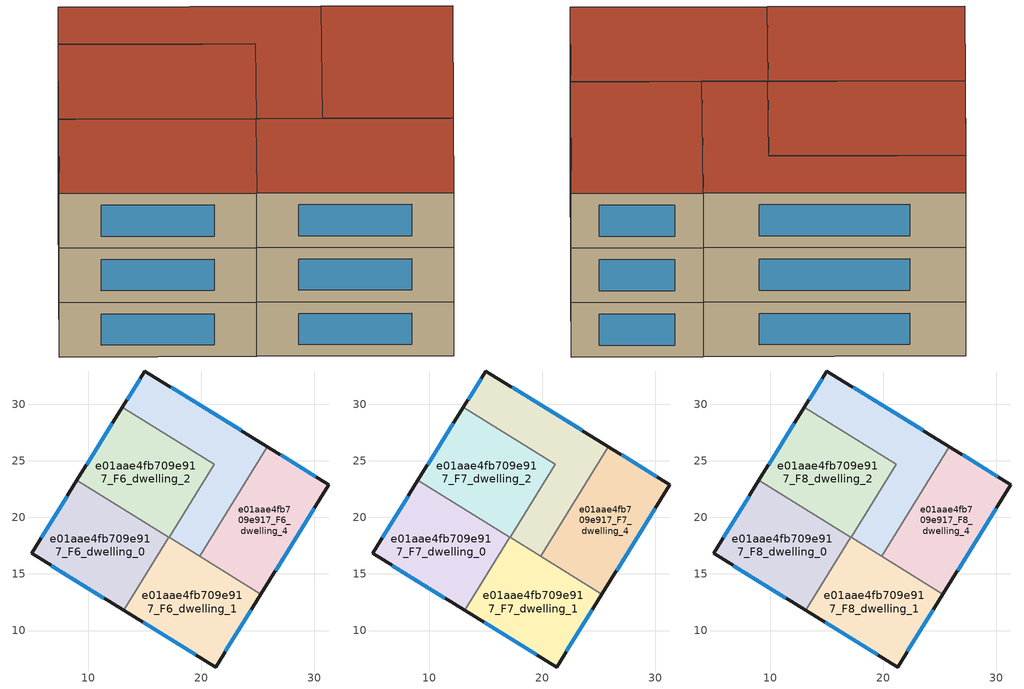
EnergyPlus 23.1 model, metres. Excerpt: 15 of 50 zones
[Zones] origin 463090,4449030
e01aae4fb709e917_F6_dwelling_0
 floor to e01aae4fb709e917_F5_dwelling_0 (EU_floor_Construction): 17.14,18.25 13.15,11.79 5,16.82 9.01,23.27 z18
 wall outside (EU_wall_Construction): 9.01,23.27 5,16.82 13.15,11.79 z18:21
 wall to e01aae4fb709e917_F6_dwelling_1 (EU_wall_Construction): 13.15,11.79 17.14,18.25 z18:21
 wall to e01aae4fb709e917_F6_dwelling_2 (EU_wall_Construction): 17.14,18.25 9.01,23.27 z18:21
 window (EU_Window_Construction): 6.74,15.74 11.4,12.87 / 8.15,21.89 5.86,18.2 z18.64:20.36
e01aae4fb709e917_F6_dwelling_1
 floor to e01aae4fb709e917_F5_dwelling_1 (EU_floor_Construction): 25.28,13.22 21.28,6.78 13.15,11.79 17.14,18.25 z18
 wall outside (EU_wall_Construction): 13.15,11.79 21.28,6.78 25.28,13.22 z18:21
 wall to e01aae4fb709e917_F6_dwelling_4 (EU_wall_Construction): 25.28,13.22 19.87,16.56 z18:21
 wall to e01aae4fb709e917_F6_dwelling_3 (EU_wall_Construction): 19.87,16.56 17.16,18.24 z18:21
 wall to e01aae4fb709e917_F6_dwelling_2 (EU_wall_Construction): 17.15,18.24 17.14,18.25 z18:21
 window (EU_Window_Construction): 14.89,10.72 19.53,7.85 / 22.13,8.16 24.42,11.84 z18.64:20.36
e01aae4fb709e917_F6_dwelling_2
 floor to e01aae4fb709e917_F5_dwelling_2 (EU_floor_Construction): 21.14,24.7 17.16,18.24 9.01,23.27 13.02,29.72 z18
 wall outside (EU_wall_Construction): 13.02,29.72 9.01,23.27 z18:21
 wall to e01aae4fb709e917_F6_dwelling_3 (EU_wall_Construction): 17.16,18.24 21.14,24.7 13.02,29.72 z18:21
 window (EU_Window_Construction): 12.16,28.34 9.86,24.65 z18.64:20.36
e01aae4fb709e917_F6_dwelling_3
 floor to e01aae4fb709e917_F5_dwelling_3 (EU_floor_Construction): 25.85,26.26 19.87,16.56 17.16,18.24 21.14,24.7 13.02,29.72 15.02,32.95 z18
 wall outside (EU_wall_Construction): 25.85,26.26 15.02,32.95 13.02,29.72 z18:21
 wall to e01aae4fb709e917_F6_dwelling_4 (EU_wall_Construction): 19.87,16.56 25.85,26.26 z18:21
 window (EU_Window_Construction): 14.59,32.25 13.44,30.41 / 23.53,27.69 17.34,31.51 z18.64:20.36
e01aae4fb709e917_F6_dwelling_4
 floor to e01aae4fb709e917_F5_dwelling_4 (EU_floor_Construction): 31.3,22.9 25.28,13.22 19.87,16.56 25.85,26.26 z18
 wall outside (EU_wall_Construction): 25.28,13.22 31.3,22.9 25.85,26.26 z18:21
 window (EU_Window_Construction): 30.13,23.62 27.02,25.54 / 26.57,15.3 30.01,20.83 z18.64:20.36
e01aae4fb709e917_F7_dwelling_0
 floor to e01aae4fb709e917_F6_dwelling_0 (EU_floor_Construction): 17.14,18.25 13.15,11.79 5,16.82 9.01,23.27 z21
 wall outside (EU_wall_Construction): 9.01,23.27 5,16.82 13.15,11.79 z21:24
 wall to e01aae4fb709e917_F7_dwelling_1 (EU_wall_Construction): 13.15,11.79 17.14,18.25 z21:24
 wall to e01aae4fb709e917_F7_dwelling_2 (EU_wall_Construction): 17.14,18.25 9.01,23.27 z21:24
 window (EU_Window_Construction): 6.74,15.74 11.4,12.87 / 8.15,21.89 5.86,18.2 z21.64:23.36
e01aae4fb709e917_F7_dwelling_1
 floor to e01aae4fb709e917_F6_dwelling_1 (EU_floor_Construction): 25.28,13.22 21.28,6.78 13.15,11.79 17.14,18.25 z21
 wall outside (EU_wall_Construction): 13.15,11.79 21.28,6.78 25.28,13.22 z21:24
 wall to e01aae4fb709e917_F7_dwelling_4 (EU_wall_Construction): 25.28,13.22 19.87,16.56 z21:24
 wall to e01aae4fb709e917_F7_dwelling_3 (EU_wall_Construction): 19.87,16.56 17.16,18.24 z21:24
 wall to e01aae4fb709e917_F7_dwelling_2 (EU_wall_Construction): 17.15,18.24 17.14,18.25 z21:24
 window (EU_Window_Construction): 14.89,10.72 19.53,7.85 / 22.13,8.16 24.42,11.84 z21.64:23.36
e01aae4fb709e917_F7_dwelling_2
 floor to e01aae4fb709e917_F6_dwelling_2 (EU_floor_Construction): 21.14,24.7 17.16,18.24 9.01,23.27 13.02,29.72 z21
 wall outside (EU_wall_Construction): 13.02,29.72 9.01,23.27 z21:24
 wall to e01aae4fb709e917_F7_dwelling_3 (EU_wall_Construction): 17.16,18.24 21.14,24.7 13.02,29.72 z21:24
 window (EU_Window_Construction): 12.16,28.34 9.86,24.65 z21.64:23.36
e01aae4fb709e917_F7_dwelling_3
 floor to e01aae4fb709e917_F6_dwelling_3 (EU_floor_Construction): 25.85,26.26 19.87,16.56 17.16,18.24 21.14,24.7 13.02,29.72 15.02,32.95 z21
 wall outside (EU_wall_Construction): 25.85,26.26 15.02,32.95 13.02,29.72 z21:24
 wall to e01aae4fb709e917_F7_dwelling_4 (EU_wall_Construction): 19.87,16.56 25.85,26.26 z21:24
 window (EU_Window_Construction): 14.59,32.25 13.44,30.41 / 23.53,27.69 17.34,31.51 z21.64:23.36
e01aae4fb709e917_F7_dwelling_4
 floor to e01aae4fb709e917_F6_dwelling_4 (EU_floor_Construction): 31.3,22.9 25.28,13.22 19.87,16.56 25.85,26.26 z21
 wall outside (EU_wall_Construction): 25.28,13.22 31.3,22.9 25.85,26.26 z21:24
 window (EU_Window_Construction): 30.13,23.62 27.02,25.54 / 26.57,15.3 30.01,20.83 z21.64:23.36
e01aae4fb709e917_F8_dwelling_0
 floor to e01aae4fb709e917_F7_dwelling_0 (EU_floor_Construction): 17.14,18.25 13.15,11.79 5,16.82 9.01,23.27 z24
 wall outside (EU_wall_Construction): 9.01,23.27 5,16.82 13.15,11.79 z24:27
 wall to e01aae4fb709e917_F8_dwelling_1 (EU_wall_Construction): 13.15,11.79 17.14,18.25 z24:27
 wall to e01aae4fb709e917_F8_dwelling_2 (EU_wall_Construction): 17.14,18.25 9.01,23.27 z24:27
 window (EU_Window_Construction): 6.74,15.74 11.4,12.87 / 8.15,21.89 5.86,18.2 z24.64:26.36
 roof outside (EU_roof_Construction): 13.15,11.79 17.14,18.25 9.01,23.27 5,16.82 z27
e01aae4fb709e917_F8_dwelling_1
 floor to e01aae4fb709e917_F7_dwelling_1 (EU_floor_Construction): 25.28,13.22 21.28,6.78 13.15,11.79 17.14,18.25 z24
 wall outside (EU_wall_Construction): 13.15,11.79 21.28,6.78 25.28,13.22 z24:27
 wall to e01aae4fb709e917_F8_dwelling_4 (EU_wall_Construction): 25.28,13.22 19.87,16.56 z24:27
 wall to e01aae4fb709e917_F8_dwelling_3 (EU_wall_Construction): 19.87,16.56 17.16,18.24 z24:27
 wall to e01aae4fb709e917_F8_dwelling_2 (EU_wall_Construction): 17.15,18.24 17.14,18.25 z24:27
 window (EU_Window_Construction): 14.89,10.72 19.53,7.85 / 22.13,8.16 24.42,11.84 z24.64:26.36
 roof outside (EU_roof_Construction): 21.28,6.78 25.28,13.22 17.14,18.25 13.15,11.79 z27
e01aae4fb709e917_F8_dwelling_2
 floor to e01aae4fb709e917_F7_dwelling_2 (EU_floor_Construction): 21.14,24.7 17.16,18.24 9.01,23.27 13.02,29.72 z24
 wall outside (EU_wall_Construction): 13.02,29.72 9.01,23.27 z24:27
 wall to e01aae4fb709e917_F8_dwelling_3 (EU_wall_Construction): 17.16,18.24 21.14,24.7 13.02,29.72 z24:27
 window (EU_Window_Construction): 12.16,28.34 9.86,24.65 z24.64:26.36
 roof outside (EU_roof_Construction): 17.16,18.24 21.14,24.7 13.02,29.72 9.01,23.27 z27
e01aae4fb709e917_F8_dwelling_3
 floor to e01aae4fb709e917_F7_dwelling_3 (EU_floor_Construction): 25.85,26.26 19.87,16.56 17.16,18.24 21.14,24.7 13.02,29.72 15.02,32.95 z24
 wall outside (EU_wall_Construction): 25.85,26.26 15.02,32.95 13.02,29.72 z24:27
 wall to e01aae4fb709e917_F8_dwelling_4 (EU_wall_Construction): 19.87,16.56 25.85,26.26 z24:27
 window (EU_Window_Construction): 14.59,32.25 13.44,30.41 / 23.53,27.69 17.34,31.51 z24.64:26.36
 roof outside (EU_roof_Construction): 19.87,16.56 25.85,26.26 15.02,32.95 13.02,29.72 21.14,24.7 17.16,18.24 z27
e01aae4fb709e917_F8_dwelling_4
 floor to e01aae4fb709e917_F7_dwelling_4 (EU_floor_Construction): 31.3,22.9 25.28,13.22 19.87,16.56 25.85,26.26 z24
 wall outside (EU_wall_Construction): 25.28,13.22 31.3,22.9 25.85,26.26 z24:27
 window (EU_Window_Construction): 30.13,23.62 27.02,25.54 / 26.57,15.3 30.01,20.83 z24.64:26.36
 roof outside (EU_roof_Construction): 25.28,13.22 31.3,22.9 25.85,26.26 19.87,16.56 z27
[Building]
EU S2 Campaign: North Axis=0; Terrain=City; Solar Distribution=FullExterior
[Site:Location]
Yerevan-Zvartnots.Intl.AP: Latitude=40.15; Longitude=44.383; Time Zone=4; Elevation=854
[SizingPeriod:WeatherFileDays]
AnnualSizingPeriod: Begin Month=1; Begin Day of Month=1; End Month=12; End Day of Month=31; Day of Week for Start Day=Monday; Use Weather File Daylight Saving Period=No; Use Weather File Rain and Snow Indicators=No
[MATERIAL]
EU_InternalMass_Material: Roughness=MediumRough; Thickness=0.1; Conductivity=1; Density=1800; Specific Heat=900; Thermal Absorptance=0.9; Solar Absorptance=0.7; Visible Absorptance=0.7
[MATERIAL:NOMASS] Roughness=MediumRough; Thermal Absorptance=0.9; Solar Absorptance=0.7; Visible Absorptance=0.7
Name | Thermal Resistance
EU_wall_NoMass | 1.05043
EU_roof_NoMass | 1.45357
EU_floor_NoMass | 0.478065
[WINDOWMATERIAL:SIMPLEGLAZINGSYSTEM]
EU_Window_SimpleGlazing: UFactor=2.5566; Solar Heat Gain Coefficient=0.75; Visible Transmittance=0.75
[CONSTRUCTION]
EU_wall_Construction: EU_wall_NoMass
EU_roof_Construction: EU_roof_NoMass
EU_floor_Construction: EU_floor_NoMass
EU_Window_Construction: EU_Window_SimpleGlazing
EU_InternalMass_Construction: EU_InternalMass_Material
[ZONE] Type=1; Multiplier=1; Ceiling Height=autocalculate; Floor Area=autocalculate; Part of Total Floor Area=Yes
Name | Volume
e01aae4fb709e917_F6_dwelling_0; e01aae4fb709e917_F7_dwelling_0; e01aae4fb709e917_F8_dwelling_0 | 217.876
e01aae4fb709e917_F6_dwelling_1; e01aae4fb709e917_F7_dwelling_1; e01aae4fb709e917_F8_dwelling_1 | 217.857
e01aae4fb709e917_F6_dwelling_2; e01aae4fb709e917_F7_dwelling_2; e01aae4fb709e917_F8_dwelling_2 | 217.856
e01aae4fb709e917_F6_dwelling_3; e01aae4fb709e917_F7_dwelling_3; e01aae4fb709e917_F8_dwelling_3 | 217.868
e01aae4fb709e917_F6_dwelling_4; e01aae4fb709e917_F7_dwelling_4; e01aae4fb709e917_F8_dwelling_4 | 217.863
[INTERNALMASS] Construction=EU_InternalMass_Construction
Name | Zone or ZoneList | Surface Area
e01aae4fb709e917_F6_dwelling_0_EU_InternalMass | e01aae4fb709e917_F6_dwelling_0 | 72.6263
e01aae4fb709e917_F6_dwelling_1_EU_InternalMass | e01aae4fb709e917_F6_dwelling_1 | 72.6178
e01aae4fb709e917_F6_dwelling_2_EU_InternalMass | e01aae4fb709e917_F6_dwelling_2 | 72.6179
e01aae4fb709e917_F6_dwelling_3_EU_InternalMass | e01aae4fb709e917_F6_dwelling_3 | 72.6226
e01aae4fb709e917_F6_dwelling_4_EU_InternalMass | e01aae4fb709e917_F6_dwelling_4 | 72.624
e01aae4fb709e917_F7_dwelling_0_EU_InternalMass | e01aae4fb709e917_F7_dwelling_0 | 72.6263
e01aae4fb709e917_F7_dwelling_1_EU_InternalMass | e01aae4fb709e917_F7_dwelling_1 | 72.6178
e01aae4fb709e917_F7_dwelling_2_EU_InternalMass | e01aae4fb709e917_F7_dwelling_2 | 72.6179
e01aae4fb709e917_F7_dwelling_3_EU_InternalMass | e01aae4fb709e917_F7_dwelling_3 | 72.6226
e01aae4fb709e917_F7_dwelling_4_EU_InternalMass | e01aae4fb709e917_F7_dwelling_4 | 72.624
e01aae4fb709e917_F8_dwelling_0_EU_InternalMass | e01aae4fb709e917_F8_dwelling_0 | 72.6263
e01aae4fb709e917_F8_dwelling_1_EU_InternalMass | e01aae4fb709e917_F8_dwelling_1 | 72.6178
e01aae4fb709e917_F8_dwelling_2_EU_InternalMass | e01aae4fb709e917_F8_dwelling_2 | 72.6179
e01aae4fb709e917_F8_dwelling_3_EU_InternalMass | e01aae4fb709e917_F8_dwelling_3 | 72.6226
e01aae4fb709e917_F8_dwelling_4_EU_InternalMass | e01aae4fb709e917_F8_dwelling_4 | 72.624
[OTHEREQUIPMENT] Fuel Type=Electricity; Design Level Calculation Method=Watts/Area; Power per Zone Floor Area=1; Fraction Latent=0; Fraction Radiant=0; Fraction Lost=0; Carbon Dioxide Generation Rate=0; EndUse Subcategory=EU_Step8_InternalGains
Name | Zone or ZoneList or Space or SpaceList | Schedule
EU_Step8_InternalGain_e01aae4fb709e917_F6_dwelling_0_f000 | e01aae4fb709e917_F6_dwelling_0 | EU_Step8_GainSchedule_e01aae4fb709e917_F6_dwelling_0_f000
EU_Step8_InternalGain_e01aae4fb709e917_F6_dwelling_1_f000 | e01aae4fb709e917_F6_dwelling_1 | EU_Step8_GainSchedule_e01aae4fb709e917_F6_dwelling_1_f000
EU_Step8_InternalGain_e01aae4fb709e917_F6_dwelling_2_f000 | e01aae4fb709e917_F6_dwelling_2 | EU_Step8_GainSchedule_e01aae4fb709e917_F6_dwelling_2_f000
EU_Step8_InternalGain_e01aae4fb709e917_F6_dwelling_3_f000 | e01aae4fb709e917_F6_dwelling_3 | EU_Step8_GainSchedule_e01aae4fb709e917_F6_dwelling_3_f000
EU_Step8_InternalGain_e01aae4fb709e917_F6_dwelling_4_f000 | e01aae4fb709e917_F6_dwelling_4 | EU_Step8_GainSchedule_e01aae4fb709e917_F6_dwelling_4_f000
EU_Step8_InternalGain_e01aae4fb709e917_F7_dwelling_0_f000 | e01aae4fb709e917_F7_dwelling_0 | EU_Step8_GainSchedule_e01aae4fb709e917_F7_dwelling_0_f000
EU_Step8_InternalGain_e01aae4fb709e917_F7_dwelling_1_f000 | e01aae4fb709e917_F7_dwelling_1 | EU_Step8_GainSchedule_e01aae4fb709e917_F7_dwelling_1_f000
EU_Step8_InternalGain_e01aae4fb709e917_F7_dwelling_2_f000 | e01aae4fb709e917_F7_dwelling_2 | EU_Step8_GainSchedule_e01aae4fb709e917_F7_dwelling_2_f000
EU_Step8_InternalGain_e01aae4fb709e917_F7_dwelling_3_f000 | e01aae4fb709e917_F7_dwelling_3 | EU_Step8_GainSchedule_e01aae4fb709e917_F7_dwelling_3_f000
EU_Step8_InternalGain_e01aae4fb709e917_F7_dwelling_4_f000 | e01aae4fb709e917_F7_dwelling_4 | EU_Step8_GainSchedule_e01aae4fb709e917_F7_dwelling_4_f000
EU_Step8_InternalGain_e01aae4fb709e917_F8_dwelling_0_f000 | e01aae4fb709e917_F8_dwelling_0 | EU_Step8_GainSchedule_e01aae4fb709e917_F8_dwelling_0_f000
EU_Step8_InternalGain_e01aae4fb709e917_F8_dwelling_1_f000 | e01aae4fb709e917_F8_dwelling_1 | EU_Step8_GainSchedule_e01aae4fb709e917_F8_dwelling_1_f000
EU_Step8_InternalGain_e01aae4fb709e917_F8_dwelling_2_f000 | e01aae4fb709e917_F8_dwelling_2 | EU_Step8_GainSchedule_e01aae4fb709e917_F8_dwelling_2_f000
EU_Step8_InternalGain_e01aae4fb709e917_F8_dwelling_3_f000 | e01aae4fb709e917_F8_dwelling_3 | EU_Step8_GainSchedule_e01aae4fb709e917_F8_dwelling_3_f000
EU_Step8_InternalGain_e01aae4fb709e917_F8_dwelling_4_f000 | e01aae4fb709e917_F8_dwelling_4 | EU_Step8_GainSchedule_e01aae4fb709e917_F8_dwelling_4_f000
[ZONEVENTILATION:DESIGNFLOWRATE] Schedule=EU_AlwaysOn; Design Flow Rate Calculation Method=AirChanges/Hour; Air Changes per Hour=0.557805; Ventilation Type=Natural; Fan Pressure Rise=0; Fan Total Efficiency=1; Constant Term Coefficient=1; Temperature Term Coefficient=0; Velocity Term Coefficient=0; Velocity Squared Term Coefficient=0; Minimum Indoor Temperature=-100; Maximum Indoor Temperature=100; Delta Temperature=-100; Minimum Outdoor Temperature=-100; Maximum Outdoor Temperature=100; Maximum Wind Speed=40
Name | Zone or ZoneList or Space or SpaceList
EU_ConstantAir_e01aae4fb709e917_F6_dwelling_0 | e01aae4fb709e917_F6_dwelling_0
EU_ConstantAir_e01aae4fb709e917_F6_dwelling_1 | e01aae4fb709e917_F6_dwelling_1
EU_ConstantAir_e01aae4fb709e917_F6_dwelling_2 | e01aae4fb709e917_F6_dwelling_2
EU_ConstantAir_e01aae4fb709e917_F6_dwelling_3 | e01aae4fb709e917_F6_dwelling_3
EU_ConstantAir_e01aae4fb709e917_F6_dwelling_4 | e01aae4fb709e917_F6_dwelling_4
EU_ConstantAir_e01aae4fb709e917_F7_dwelling_0 | e01aae4fb709e917_F7_dwelling_0
EU_ConstantAir_e01aae4fb709e917_F7_dwelling_1 | e01aae4fb709e917_F7_dwelling_1
EU_ConstantAir_e01aae4fb709e917_F7_dwelling_2 | e01aae4fb709e917_F7_dwelling_2
EU_ConstantAir_e01aae4fb709e917_F7_dwelling_3 | e01aae4fb709e917_F7_dwelling_3
EU_ConstantAir_e01aae4fb709e917_F7_dwelling_4 | e01aae4fb709e917_F7_dwelling_4
EU_ConstantAir_e01aae4fb709e917_F8_dwelling_0 | e01aae4fb709e917_F8_dwelling_0
EU_ConstantAir_e01aae4fb709e917_F8_dwelling_1 | e01aae4fb709e917_F8_dwelling_1
EU_ConstantAir_e01aae4fb709e917_F8_dwelling_2 | e01aae4fb709e917_F8_dwelling_2
EU_ConstantAir_e01aae4fb709e917_F8_dwelling_3 | e01aae4fb709e917_F8_dwelling_3
EU_ConstantAir_e01aae4fb709e917_F8_dwelling_4 | e01aae4fb709e917_F8_dwelling_4
[HVACTEMPLATE:THERMOSTAT] Constant Heating Setpoint=20; Constant Cooling Setpoint=50
EU_HeatOnly_e01aae4fb709e917_F0_dwelling_0; EU_HeatOnly_e01aae4fb709e917_F0_dwelling_1; EU_HeatOnly_e01aae4fb709e917_F0_dwelling_2; EU_HeatOnly_e01aae4fb709e917_F0_dwelling_3; EU_HeatOnly_e01aae4fb709e917_F0_dwelling_4; EU_HeatOnly_e01aae4fb709e917_F0_dwelling_5; EU_HeatOnly_e01aae4fb709e917_F1_dwelling_0; EU_HeatOnly_e01aae4fb709e917_F1_dwelling_1; EU_HeatOnly_e01aae4fb709e917_F1_dwelling_2; EU_HeatOnly_e01aae4fb709e917_F1_dwelling_3; EU_HeatOnly_e01aae4fb709e917_F1_dwelling_4; EU_HeatOnly_e01aae4fb709e917_F1_dwelling_5; EU_HeatOnly_e01aae4fb709e917_F2_dwelling_0; EU_HeatOnly_e01aae4fb709e917_F2_dwelling_1; EU_HeatOnly_e01aae4fb709e917_F2_dwelling_2; EU_HeatOnly_e01aae4fb709e917_F2_dwelling_3; EU_HeatOnly_e01aae4fb709e917_F2_dwelling_4; EU_HeatOnly_e01aae4fb709e917_F2_dwelling_5; EU_HeatOnly_e01aae4fb709e917_F3_dwelling_0; EU_HeatOnly_e01aae4fb709e917_F3_dwelling_1; EU_HeatOnly_e01aae4fb709e917_F3_dwelling_2; EU_HeatOnly_e01aae4fb709e917_F3_dwelling_3; EU_HeatOnly_e01aae4fb709e917_F3_dwelling_4; EU_HeatOnly_e01aae4fb709e917_F3_dwelling_5; EU_HeatOnly_e01aae4fb709e917_F4_dwelling_0; EU_HeatOnly_e01aae4fb709e917_F4_dwelling_1; EU_HeatOnly_e01aae4fb709e917_F4_dwelling_2; EU_HeatOnly_e01aae4fb709e917_F4_dwelling_3; EU_HeatOnly_e01aae4fb709e917_F4_dwelling_4; EU_HeatOnly_e01aae4fb709e917_F4_dwelling_5; EU_HeatOnly_e01aae4fb709e917_F5_dwelling_0; EU_HeatOnly_e01aae4fb709e917_F5_dwelling_1; EU_HeatOnly_e01aae4fb709e917_F5_dwelling_2; EU_HeatOnly_e01aae4fb709e917_F5_dwelling_3; EU_HeatOnly_e01aae4fb709e917_F5_dwelling_4; EU_HeatOnly_e01aae4fb709e917_F6_dwelling_0; EU_HeatOnly_e01aae4fb709e917_F6_dwelling_1; EU_HeatOnly_e01aae4fb709e917_F6_dwelling_2; EU_HeatOnly_e01aae4fb709e917_F6_dwelling_3; EU_HeatOnly_e01aae4fb709e917_F6_dwelling_4; EU_HeatOnly_e01aae4fb709e917_F7_dwelling_0; EU_HeatOnly_e01aae4fb709e917_F7_dwelling_1; EU_HeatOnly_e01aae4fb709e917_F7_dwelling_2; EU_HeatOnly_e01aae4fb709e917_F7_dwelling_3; EU_HeatOnly_e01aae4fb709e917_F7_dwelling_4; EU_HeatOnly_e01aae4fb709e917_F8_dwelling_0; EU_HeatOnly_e01aae4fb709e917_F8_dwelling_1; EU_HeatOnly_e01aae4fb709e917_F8_dwelling_2; EU_HeatOnly_e01aae4fb709e917_F8_dwelling_3; EU_HeatOnly_e01aae4fb709e917_F8_dwelling_4
[HVACTEMPLATE:ZONE:IDEALLOADSAIRSYSTEM] System Availability Schedule=EU_AlwaysOn; Maximum Heating Supply Air Temperature=50; Minimum Cooling Supply Air Temperature=13; Maximum Heating Supply Air Humidity Ratio=0.0156; Minimum Cooling Supply Air Humidity Ratio=0.0077; Heating Limit=NoLimit; Cooling Limit=NoLimit; Heating Availability Schedule=EU_AlwaysOn; Cooling Availability Schedule=EU_CoolingOff; Dehumidification Control Type=ConstantSensibleHeatRatio; Cooling Sensible Heat Ratio=0.7; Dehumidification Setpoint=60; Humidification Control Type=None; Humidification Setpoint=30; Outdoor Air Method=None; Outdoor Air Flow Rate per Person=0.00944; Outdoor Air Flow Rate per Zone Floor Area=0; Outdoor Air Flow Rate per Zone=0; Demand Controlled Ventilation Type=None; Outdoor Air Economizer Type=NoEconomizer; Heat Recovery Type=None; Sensible Heat Recovery Effectiveness=0.7; Latent Heat Recovery Effectiveness=0.65
Name | Template Thermostat
e01aae4fb709e917_F6_dwelling_0 | EU_HeatOnly_e01aae4fb709e917_F6_dwelling_0
e01aae4fb709e917_F6_dwelling_1 | EU_HeatOnly_e01aae4fb709e917_F6_dwelling_1
e01aae4fb709e917_F6_dwelling_2 | EU_HeatOnly_e01aae4fb709e917_F6_dwelling_2
e01aae4fb709e917_F6_dwelling_3 | EU_HeatOnly_e01aae4fb709e917_F6_dwelling_3
e01aae4fb709e917_F6_dwelling_4 | EU_HeatOnly_e01aae4fb709e917_F6_dwelling_4
e01aae4fb709e917_F7_dwelling_0 | EU_HeatOnly_e01aae4fb709e917_F7_dwelling_0
e01aae4fb709e917_F7_dwelling_1 | EU_HeatOnly_e01aae4fb709e917_F7_dwelling_1
e01aae4fb709e917_F7_dwelling_2 | EU_HeatOnly_e01aae4fb709e917_F7_dwelling_2
e01aae4fb709e917_F7_dwelling_3 | EU_HeatOnly_e01aae4fb709e917_F7_dwelling_3
e01aae4fb709e917_F7_dwelling_4 | EU_HeatOnly_e01aae4fb709e917_F7_dwelling_4
e01aae4fb709e917_F8_dwelling_0 | EU_HeatOnly_e01aae4fb709e917_F8_dwelling_0
e01aae4fb709e917_F8_dwelling_1 | EU_HeatOnly_e01aae4fb709e917_F8_dwelling_1
e01aae4fb709e917_F8_dwelling_2 | EU_HeatOnly_e01aae4fb709e917_F8_dwelling_2
e01aae4fb709e917_F8_dwelling_3 | EU_HeatOnly_e01aae4fb709e917_F8_dwelling_3
e01aae4fb709e917_F8_dwelling_4 | EU_HeatOnly_e01aae4fb709e917_F8_dwelling_4
[SIZING:ZONE] Zone Cooling Design Supply Air Temperature Input Method=SupplyAirTemperature; Zone Cooling Design Supply Air Temperature=13; Zone Heating Design Supply Air Temperature Input Method=SupplyAirTemperature; Zone Heating Design Supply Air Temperature=50; Zone Cooling Design Supply Air Humidity Ratio=0.008; Zone Heating Design Supply Air Humidity Ratio=0.008; Cooling Design Air Flow Method=DesignDay; Cooling Design Air Flow Rate=0; Cooling Minimum Air Flow per Zone Floor Area=0.000762; Cooling Minimum Air Flow=0; Cooling Minimum Air Flow Fraction=0.2; Heating Design Air Flow Method=DesignDay; Heating Design Air Flow Rate=0; Heating Maximum Air Flow per Zone Floor Area=0.002032; Heating Maximum Air Flow=0.141576; Heating Maximum Air Flow Fraction=0.3; Account for Dedicated Outdoor Air System=No; Dedicated Outdoor Air System Control Strategy=NeutralSupplyAir; Dedicated Outdoor Air Low Setpoint Temperature for Design=autosize; Dedicated Outdoor Air High Setpoint Temperature for Design=autosize; Zone Load Sizing Method=Sensible Load Only No Latent Load; Zone Latent Cooling Design Supply Air Humidity Ratio Input Method=HumidityRatioDifference; Zone Cooling Design Supply Air Humidity Ratio Difference=0.005; Zone Latent Heating Design Supply Air Humidity Ratio Input Method=HumidityRatioDifference; Zone Humidification Design Supply Air Humidity Ratio Difference=0.005
e01aae4fb709e917_F6_dwelling_0; e01aae4fb709e917_F6_dwelling_1; e01aae4fb709e917_F6_dwelling_2; e01aae4fb709e917_F6_dwelling_3; e01aae4fb709e917_F6_dwelling_4; e01aae4fb709e917_F7_dwelling_0; e01aae4fb709e917_F7_dwelling_1; e01aae4fb709e917_F7_dwelling_2; e01aae4fb709e917_F7_dwelling_3; e01aae4fb709e917_F7_dwelling_4; e01aae4fb709e917_F8_dwelling_0; e01aae4fb709e917_F8_dwelling_1; e01aae4fb709e917_F8_dwelling_2; e01aae4fb709e917_F8_dwelling_3; e01aae4fb709e917_F8_dwelling_4
[SCHEDULE:CONSTANT]
Name | Hourly Value
EU_AlwaysOn | 1
EU_CoolingOff | 0
[SCHEDULE:FILE] Column Number=1; Rows to Skip at Top=0; Number of Hours of Data=8760; Column Separator=Comma; Interpolate to Timestep=No; Minutes per Item=60; Adjust Schedule for Daylight Savings=Yes
Name | File
EU_Step8_GainSchedule_e01aae4fb709e917_F6_dwelling_0_f000 | ../../schedules/e01aae4fb709e917/e01aae4fb709e917_F6_dwelling_0_f000_gain.csv
EU_Step8_GainSchedule_e01aae4fb709e917_F6_dwelling_1_f000 | ../../schedules/e01aae4fb709e917/e01aae4fb709e917_F6_dwelling_1_f000_gain.csv
EU_Step8_GainSchedule_e01aae4fb709e917_F6_dwelling_2_f000 | ../../schedules/e01aae4fb709e917/e01aae4fb709e917_F6_dwelling_2_f000_gain.csv
EU_Step8_GainSchedule_e01aae4fb709e917_F6_dwelling_3_f000 | ../../schedules/e01aae4fb709e917/e01aae4fb709e917_F6_dwelling_3_f000_gain.csv
EU_Step8_GainSchedule_e01aae4fb709e917_F6_dwelling_4_f000 | ../../schedules/e01aae4fb709e917/e01aae4fb709e917_F6_dwelling_4_f000_gain.csv
EU_Step8_GainSchedule_e01aae4fb709e917_F7_dwelling_0_f000 | ../../schedules/e01aae4fb709e917/e01aae4fb709e917_F7_dwelling_0_f000_gain.csv
EU_Step8_GainSchedule_e01aae4fb709e917_F7_dwelling_1_f000 | ../../schedules/e01aae4fb709e917/e01aae4fb709e917_F7_dwelling_1_f000_gain.csv
EU_Step8_GainSchedule_e01aae4fb709e917_F7_dwelling_2_f000 | ../../schedules/e01aae4fb709e917/e01aae4fb709e917_F7_dwelling_2_f000_gain.csv
EU_Step8_GainSchedule_e01aae4fb709e917_F7_dwelling_3_f000 | ../../schedules/e01aae4fb709e917/e01aae4fb709e917_F7_dwelling_3_f000_gain.csv
EU_Step8_GainSchedule_e01aae4fb709e917_F7_dwelling_4_f000 | ../../schedules/e01aae4fb709e917/e01aae4fb709e917_F7_dwelling_4_f000_gain.csv
EU_Step8_GainSchedule_e01aae4fb709e917_F8_dwelling_0_f000 | ../../schedules/e01aae4fb709e917/e01aae4fb709e917_F8_dwelling_0_f000_gain.csv
EU_Step8_GainSchedule_e01aae4fb709e917_F8_dwelling_1_f000 | ../../schedules/e01aae4fb709e917/e01aae4fb709e917_F8_dwelling_1_f000_gain.csv
EU_Step8_GainSchedule_e01aae4fb709e917_F8_dwelling_2_f000 | ../../schedules/e01aae4fb709e917/e01aae4fb709e917_F8_dwelling_2_f000_gain.csv
EU_Step8_GainSchedule_e01aae4fb709e917_F8_dwelling_3_f000 | ../../schedules/e01aae4fb709e917/e01aae4fb709e917_F8_dwelling_3_f000_gain.csv
EU_Step8_GainSchedule_e01aae4fb709e917_F8_dwelling_4_f000 | ../../schedules/e01aae4fb709e917/e01aae4fb709e917_F8_dwelling_4_f000_gain.csv
